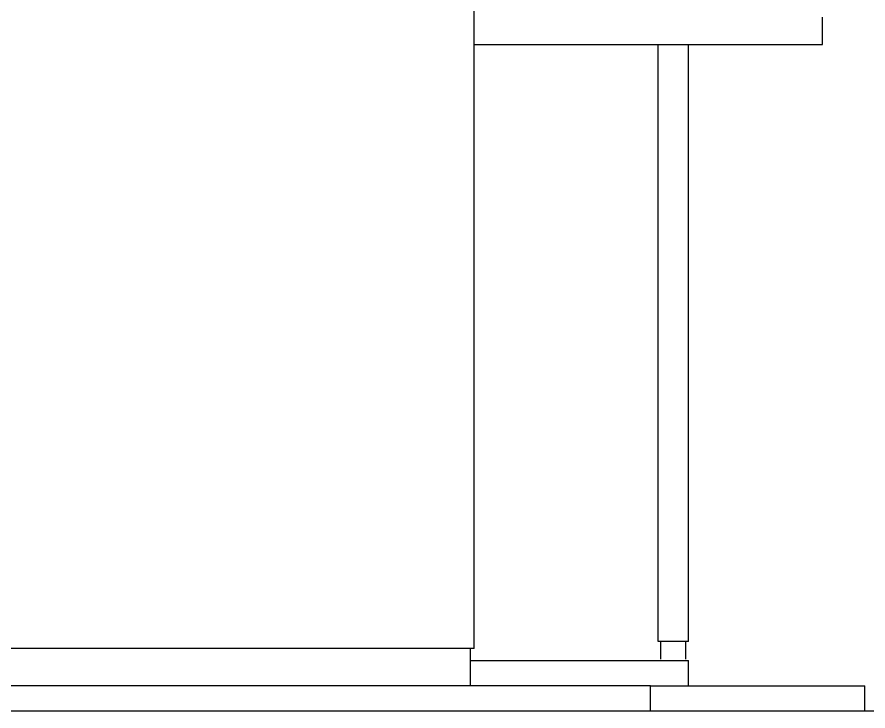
# Model space of a CAD drawing. Extents: x 374.2 to 444.1, y -26.3 to 30.2.
# Drawn here: x 411.132 to 414.508, y -23.856 to -21.102 of the extents above; entities that cross this region are included whole.
import ezdxf

# ---------------------------------------------------------------- set-up
doc = ezdxf.new("R2010")
doc.units = 0
doc.header["$LTSCALE"] = 20
doc.header["$MEASUREMENT"] = 0
for name, color, linetype in [('CONCRETO', 5, 'CONTINUOUS'), ('JANELA', 5, 'CONTINUOUS'), ('PAREDE', 7, 'CONTINUOUS'), ('TELHADO', 30, 'CONTINUOUS'), ('VISTAL', 30, 'CONTINUOUS'), ('VISTAP', 244, 'CONTINUOUS')]:
    doc.layers.add(name, color=color, linetype=linetype)

msp = doc.modelspace()

# ---------------------------------------------------------------- linework, layer by layer
at = {"layer": 'CONCRETO', "color": 244}
msp.add_line((413.7959, -23.581), (413.6759, -23.581), dxfattribs=at)
at = {"layer": 'CONCRETO', "color": 5}
msp.add_line((412.9459, -23.6084), (406.8259, -23.6084), dxfattribs=at)
at = {"layer": 'JANELA', "color": 244}
msp.add_line((412.9459, -21.2114), (414.3276, -21.2114), dxfattribs=at)
at = {"layer": 'PAREDE', "color": 5}
for p, q in [((412.9459, -23.6084), (412.9459, -20.9914)), ((412.9309, -23.7562), (412.9309, -23.6084))]:
    msp.add_line(p, q, dxfattribs=at)
at = {"layer": 'PAREDE', "color": 244}
for p, q in [((413.6759, -23.581), (413.6759, -21.2114)), ((413.7959, -23.581), (413.7959, -21.2114))]:
    msp.add_line(p, q, dxfattribs=at)
at = {"layer": 'TELHADO', "color": 244, "linetype": 'Continuous'}
msp.add_line((414.3276, -21.2114), (414.3276, -21.1026), dxfattribs=at)
at = {"layer": 'VISTAL', "color": 244, "linetype": 'Continuous'}
for p, q in [((412.9309, -23.6562), (413.7957, -23.6562)), ((413.6459, -23.7562), (414.4957, -23.7562))]:
    msp.add_line(p, q, dxfattribs=at)
at = {"layer": 'VISTAL', "color": 3, "linetype": 'Continuous'}
msp.add_line((404.0259, -23.8562), (415.2957, -23.8562), dxfattribs=at)
at = {"layer": 'VISTAP', "color": 244}
for p, q in [((413.6859, -23.651), (413.6859, -23.581)), ((413.7859, -23.651), (413.7859, -23.581)), ((413.7957, -23.7562), (413.7957, -23.6562)), ((414.4957, -23.8562), (414.4957, -23.7562))]:
    msp.add_line(p, q, dxfattribs=at)
at = {"layer": 'VISTAP', "color": 5, "linetype": 'Continuous'}
for p, q in [((413.6459, -23.7562), (406.1259, -23.7562)), ((413.6459, -23.8562), (413.6459, -23.7562))]:
    msp.add_line(p, q, dxfattribs=at)

doc.saveas('drawing.dxf')
